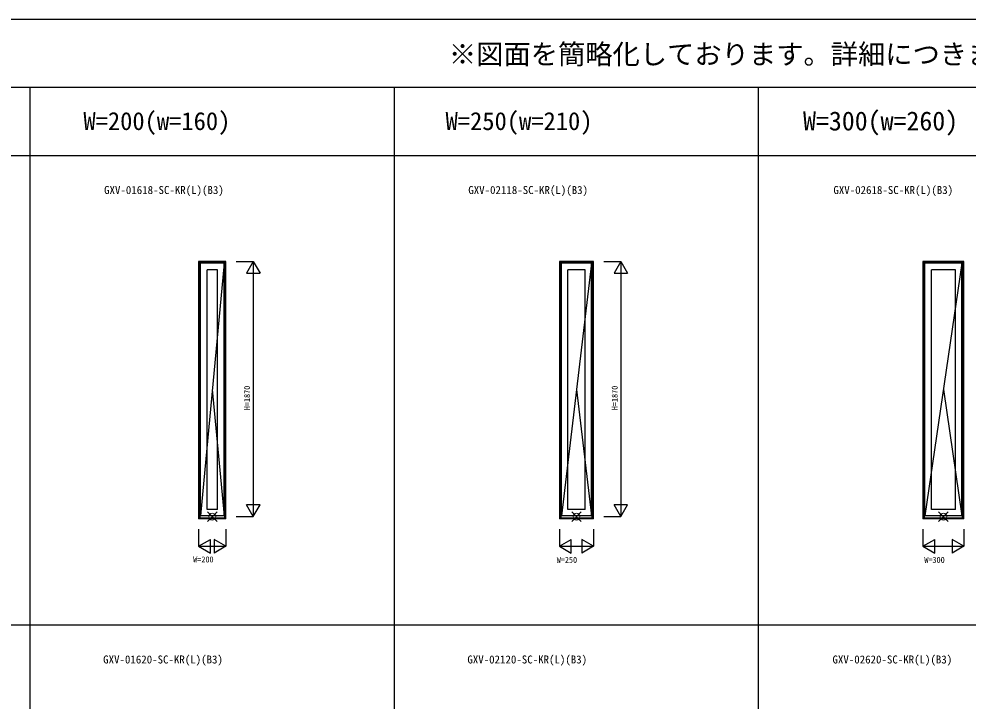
# Model space of a CAD drawing. Units: millimetres, scale not verified. Extents: x -13750 to 13750, y -10012 to 10000.
# Drawn here: x 168 to 7132, y 4995 to 10000 of the extents above; entities that cross this region are included whole.
import ezdxf
from ezdxf.enums import TextEntityAlignment as Align

# ---------------------------------------------------------------- set-up
doc = ezdxf.new("R2010")
doc.units = ezdxf.units.MM
doc.header["$LTSCALE"] = 50
for name, color, linetype in [('0-0_0', 3, 'Continuous'), ('0-1_YKK_A1', 4, 'Continuous'), ('0-4_YKK_F1', 7, 'Continuous'), ('0-6_YKK_N1', 2, 'Continuous')]:
    doc.layers.add(name, color=color, linetype=linetype)
doc.layers.add('0-5_YKK_IN', color=1, linetype='Continuous', lineweight=18)
doc.styles.add('ＭＳ ゴシック', font='')
doc.styles.get('ＭＳ ゴシック').set_extended_font_data('MS Gothic')

msp = doc.modelspace()

# ---------------------------------------------------------------- linework, layer by layer
at = {"layer": '0-1_YKK_A1'}
for p, q in [((1494, 8223.5), (1494, 6336.5)), ((1676, 6336.5), (1676, 8223.5)), ((1685, 6336.5), (1685, 8223.5)), ((4139, 8223.5), (4139, 6336.5)), ((4371, 6336.5), (4371, 8223.5)), ((4380, 6336.5), (4380, 8223.5)), ((6804, 8223.5), (6804, 6336.5)), ((7086, 6336.5), (7086, 8223.5)), ((7095, 6336.5), (7095, 8223.5)), ((1676, 8216), (1494, 8216)), ((1671, 8211), (1499, 8211)), ((1623, 8163), (1547, 8163)), ((1547, 6407), (1547, 8163)), ((1623, 6407), (1623, 8163)), ((1671, 6359), (1671, 8211)), ((4371, 8216), (4139, 8216)), ((4366, 8211), (4144, 8211)), ((4318, 8163), (4192, 8163)), ((4192, 6407), (4192, 8163)), ((4318, 6407), (4318, 8163)), ((4366, 6359), (4366, 8211)), ((7086, 8216), (6804, 8216)), ((7081, 8211), (6809, 8211)), ((7033, 8163), (6857, 8163)), ((6857, 6407), (6857, 8163)), ((7033, 6407), (7033, 8163)), ((7081, 6359), (7081, 8211)), ((1585, 7285), (1671, 6359)), ((4255, 7285), (4366, 6359)), ((6945, 7285), (7081, 6359)), ((1676, 6342.5), (1494, 6342.5)), ((1671, 6359), (1499, 6359)), ((1623, 6407), (1547, 6407)), ((4371, 6342.5), (4139, 6342.5)), ((4366, 6359), (4144, 6359)), ((4318, 6407), (4192, 6407)), ((7086, 6342.5), (6804, 6342.5)), ((7081, 6359), (6809, 6359)), ((7033, 6407), (6857, 6407)), ((1685, 6336.5), (1485, 6336.5)), ((4380, 6336.5), (4130, 6336.5)), ((7095, 6336.5), (6795, 6336.5))]:
    msp.add_line(p, q, dxfattribs=at)
for points in [[(1685, 8223.5), (1485, 8223.5), (1485, 6336.5)], [(4380, 8223.5), (4130, 8223.5), (4130, 6336.5)], [(7095, 8223.5), (6795, 8223.5), (6795, 6336.5)], [(1671, 8211), (1499, 6359), (1499, 8211)], [(4366, 8211), (4144, 6359), (4144, 8211)], [(7081, 8211), (6809, 6359), (6809, 8211)]]:
    msp.add_lwpolyline(points, dxfattribs=at)
at = {"layer": '0-4_YKK_F1'}
for p, q in [((-13750, 10000), (13750, 10000)), ((-13750, 9500), (13250, 9500)), ((250, -10000), (250, 9500)), ((2920, -10000), (2920, 9500)), ((5590, -10000), (5590, 9500)), ((-13750, 9000), (13250, 9000)), ((-13750, 5560), (13250, 5560))]:
    msp.add_line(p, q, dxfattribs=at)
at = {"layer": '0-5_YKK_IN'}
for p, q in [((1549.64, 6318.14), (1620.36, 6388.86)), ((1549.64, 6388.86), (1620.36, 6318.14)), ((4219.64, 6318.14), (4290.36, 6388.86)), ((4219.64, 6388.86), (4290.36, 6318.14)), ((6909.64, 6318.14), (6980.36, 6388.86)), ((6909.64, 6388.86), (6980.36, 6318.14))]:
    msp.add_line(p, q, dxfattribs=at)
for centre in [(1585, 6353.5), (4255, 6353.5), (6945, 6353.5)]:
    msp.add_circle(centre, 25, dxfattribs=at)
at = {"layer": '0-6_YKK_N1'}
for p, q in [((1760, 8223.5), (1885, 8223.5)), ((1885, 8223.5), (1835, 8136.9)), ((1885, 8223.5), (1935, 8136.9)), ((4455, 8223.5), (4580, 8223.5)), ((4580, 8223.5), (4530, 8136.9)), ((4580, 8223.5), (4630, 8136.9)), ((1835, 8136.9), (1935, 8136.9)), ((4530, 8136.9), (4630, 8136.9)), ((1885, 6353.5), (1835, 6440.1)), ((1935, 6440.1), (1835, 6440.1)), ((4580, 6353.5), (4530, 6440.1)), ((4630, 6440.1), (4530, 6440.1)), ((1760, 6353.5), (1885, 6353.5)), ((4455, 6353.5), (4580, 6353.5)), ((1485, 6261.5), (1485, 6136.5)), ((1685, 6261.5), (1685, 6136.5)), ((4130, 6261.5), (4130, 6136.5)), ((4380, 6261.5), (4380, 6136.5)), ((6795, 6261.5), (6795, 6136.5)), ((7095, 6261.5), (7095, 6136.5)), ((1485, 6136.5), (1571.6, 6186.5)), ((1485, 6136.5), (1571.6, 6086.5)), ((1485, 6136.5), (1685, 6136.5)), ((1571.6, 6086.5), (1571.6, 6186.5)), ((1685, 6136.5), (1598.4, 6186.5)), ((1598.4, 6186.5), (1598.4, 6086.5)), ((1685, 6136.5), (1598.4, 6086.5)), ((4130, 6136.5), (4216.6, 6186.5)), ((4130, 6136.5), (4216.6, 6086.5)), ((4130, 6136.5), (4380, 6136.5)), ((4216.6, 6086.5), (4216.6, 6186.5)), ((4380, 6136.5), (4293.4, 6186.5)), ((4293.4, 6186.5), (4293.4, 6086.5)), ((4380, 6136.5), (4293.4, 6086.5)), ((6795, 6136.5), (6881.6, 6186.5)), ((6795, 6136.5), (6881.6, 6086.5)), ((6795, 6136.5), (7095, 6136.5)), ((6881.6, 6086.5), (6881.6, 6186.5)), ((7095, 6136.5), (7008.4, 6186.5)), ((7008.4, 6186.5), (7008.4, 6086.5)), ((7095, 6136.5), (7008.4, 6086.5))]:
    msp.add_line(p, q, dxfattribs=at)
for points in [[(1885, 8223.5), (1885, 6353.5), (1935, 6440.1)], [(4580, 8223.5), (4580, 6353.5), (4630, 6440.1)]]:
    msp.add_lwpolyline(points, dxfattribs=at)

# ---------------------------------------------------------------- texts
at = {"layer": '0-0_0', "color": 7, "style": 'ＭＳ ゴシック'}
for s, height, p in [('※図面を簡略化しております。詳細につきましては、詳細図（納まり図）をご参照ください。', 146.6, (3319.42, 9625)), ('GXV-01618-SC-KR(L)(B3)', 58.65, (791.67, 8700)), ('GXV-02118-SC-KR(L)(B3)', 58.65, (3461.67, 8700)), ('GXV-02618-SC-KR(L)(B3)', 58.65, (6138.33, 8700)), ('GXV-01620-SC-KR(L)(B3)', 58.65, (785, 5260)), ('GXV-02120-SC-KR(L)(B3)', 58.65, (3455, 5260)), ('GXV-02620-SC-KR(L)(B3)', 58.65, (6131.67, 5260))]:
    msp.add_text(s, height=height, dxfattribs=at).set_placement(p, align=Align.BOTTOM_LEFT)
at = {"layer": '0-0_0', "style": 'ＭＳ ゴシック'}
for s, height, p in [('W=200(w=160)', 132, (640, 9146.63)), ('W=250(w=210)', 132, (3295, 9146.63)), ('W=300(w=260)', 139.3, (5915.83, 9141.63))]:
    msp.add_text(s, height=height, dxfattribs=at).set_placement(p, align=Align.BOTTOM_LEFT)
at = {"layer": '0-6_YKK_N1', "style": 'ＭＳ ゴシック'}
for p in [(1875, 7133.5), (4570, 7133.5)]:
    msp.add_text('H=1870', height=43.99, rotation=90, dxfattribs=at).set_placement(p, align=Align.BOTTOM_LEFT)
for s, p in [('W=200', (1445, 6004.95)), ('W=250', (4110, 6001.5)), ('W=300', (6805, 6001.5))]:
    msp.add_text(s, height=43.99, dxfattribs=at).set_placement(p, align=Align.BOTTOM_LEFT)

doc.saveas('drawing.dxf')
